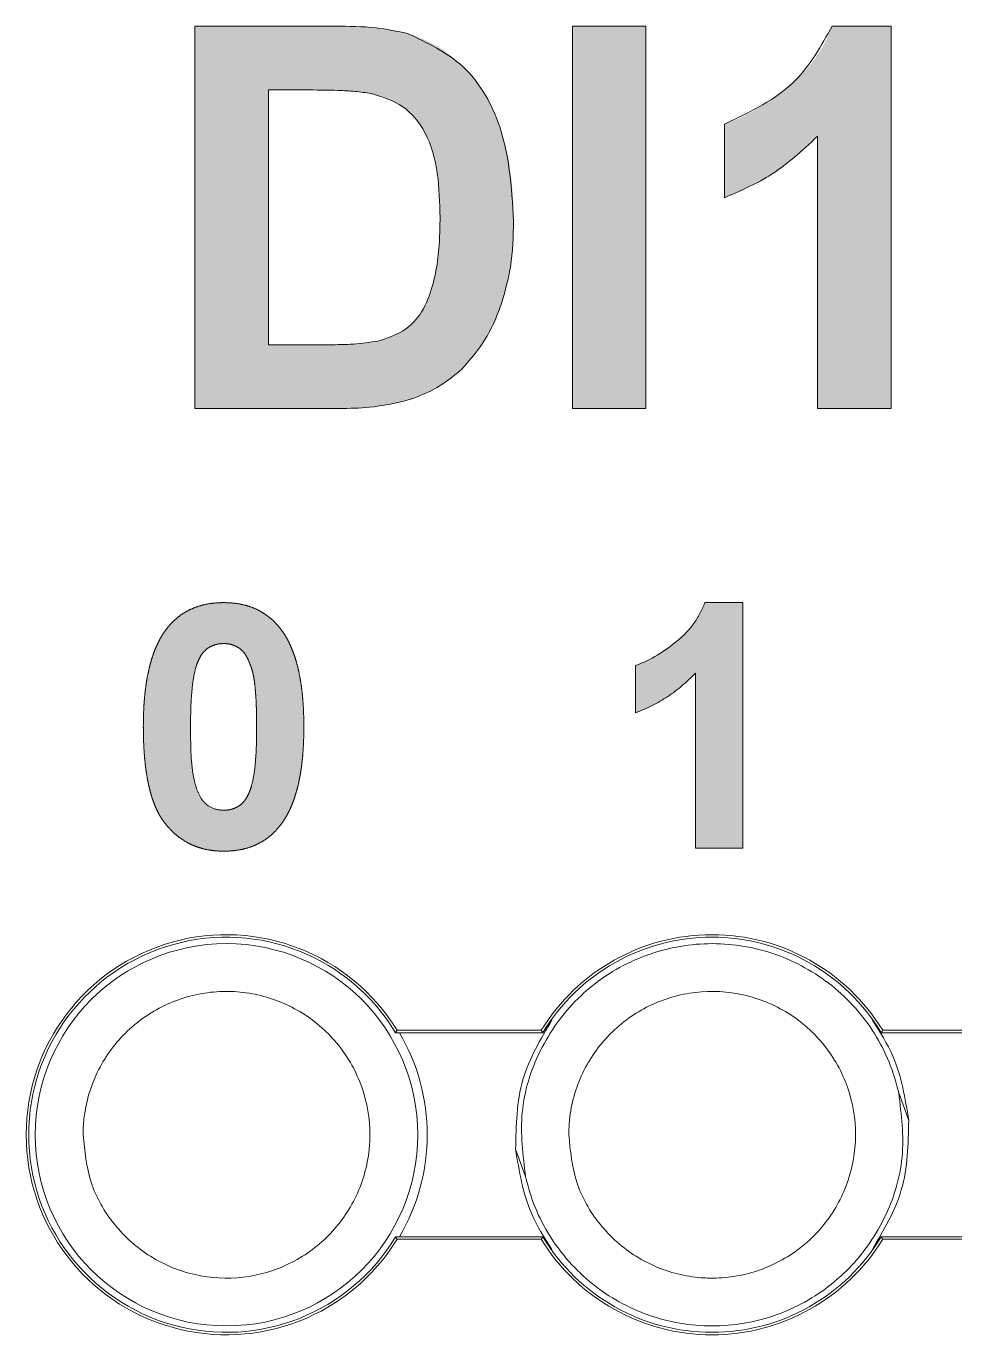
# Model space of a CAD drawing. Extents: x 222 to 1672, y 144 to 807.
# Drawn here: x 455.48 to 460.33, y 469.23 to 476.08 of the extents above; entities that cross this region are included whole.
import ezdxf

# ---------------------------------------------------------------- set-up
doc = ezdxf.new("R2010")
doc.units = 0
doc.header["$LTSCALE"] = 2
doc.header["$MEASUREMENT"] = 0
doc.linetypes.add('PHANTOM', pattern=[12.7, 6.35, -1.27, 1.27, -1.27, 1.27, -1.27])
doc.layers.get('0').update_dxf_attribs({"linetype": 'CONTINUOUS'})
doc.layers.add('DIM', color=7, linetype='CONTINUOUS')

msp = doc.modelspace()

# ---------------------------------------------------------------- hatches: boundary and pattern name
at = {"lineweight": 5}
h = msp.add_hatch(color=256, dxfattribs=at)
edge = h.paths.add_edge_path(flags=0)
edge.add_spline(control_points=[(458.026, 475.05779), (458.0257, 475.08076), (458.02512, 475.12579), (458.02253, 475.19196), (458.01722, 475.25529), (458.0101, 475.31584), (458.00085, 475.37371), (457.98978, 475.42881), (457.97656, 475.4811), (457.95642, 475.54617), (457.92672, 475.62264), (457.88283, 475.70781), (457.83142, 475.7856), (457.78211, 475.84418), (457.73919, 475.88642), (457.70586, 475.91604), (457.67055, 475.9426), (457.63406, 475.96746), (457.5955, 475.98882), (457.5557, 476.00821), (457.51437, 476.02516), (457.48587, 476.03434), (457.47151, 476.03896)], knot_values=[0, 0, 0, 0, 0.0568017, 0.1113325, 0.1636792, 0.2138912, 0.2620416, 0.3085366, 0.3528231, 0.3953308, 0.4768823, 0.5553, 0.6317686, 0.7069808, 0.744105, 0.7806029, 0.8171231, 0.8532969, 0.8896661, 0.9259947, 0.9627233, 1, 1, 1, 1], weights=[1, 1, 1, 1, 1, 1, 1, 1, 1, 1, 1, 1, 1, 1, 1, 1, 1, 1, 1, 1, 1, 1, 1], degree=3, periodic=0)
edge.add_spline(control_points=[(457.47151, 476.03896), (457.46005, 476.04199), (457.43605, 476.04833), (457.398, 476.05638), (457.35611, 476.06265), (457.31064, 476.06761), (457.26152, 476.07234), (457.20857, 476.0747), (457.15196, 476.07705), (457.11294, 476.07703), (457.09291, 476.07702)], knot_values=[0, 0, 0, 0, 0.0931878, 0.1951024, 0.3055634, 0.4260132, 0.5546052, 0.6933701, 0.8425304, 1, 1, 1, 1], weights=[1, 1, 1, 1, 1, 1, 1, 1, 1, 1, 1], degree=3, periodic=0)
edge.add_line((457.09291, 476.07702), (456.35933, 476.07702))
edge.add_line((456.35933, 476.07702), (456.35933, 474.07702))
edge.add_line((456.35933, 474.07702), (457.11454, 474.07702))
edge.add_spline(control_points=[(457.11454, 474.07702), (457.13257, 474.0772), (457.16784, 474.07755), (457.21928, 474.07955), (457.26791, 474.08273), (457.31376, 474.08706), (457.35685, 474.09285), (457.39709, 474.10086), (457.43473, 474.10869), (457.45847, 474.11598), (457.46991, 474.11949)], knot_values=[0, 0, 0, 0, 0.150584, 0.2945675, 0.4298152, 0.5575516, 0.6791617, 0.7926885, 0.9001124, 1, 1, 1, 1], weights=[1, 1, 1, 1, 1, 1, 1, 1, 1, 1, 1], degree=3, periodic=0)
edge.add_spline(control_points=[(457.46991, 474.11949), (457.49837, 474.12924), (457.55325, 474.14804), (457.6284, 474.18617), (457.69583, 474.22775), (457.73359, 474.26219), (457.75196, 474.27895)], knot_values=[0, 0, 0, 0, 0.2757753, 0.5318057, 0.7722247, 1, 1, 1, 1], weights=[1, 1, 1, 1, 1, 1, 1], degree=3, periodic=0)
edge.add_spline(control_points=[(457.75196, 474.27895), (457.80102, 474.3283), (457.84373, 474.3826), (457.91465, 474.50246), (457.94172, 474.56678), (457.9651, 474.63231)], knot_values=[0, 0, 0, 0, 0.5, 0.5, 1, 1, 1, 1], weights=[1, 1, 1, 1, 1, 1], degree=3, periodic=0)
edge.add_spline(control_points=[(457.9651, 474.63231), (457.97471, 474.6634), (457.99451, 474.72747), (458.01226, 474.83036), (458.02437, 474.94118), (458.02545, 475.01809), (458.026, 475.05779)], knot_values=[0, 0, 0, 0, 0.2259243, 0.4656869, 0.7242009, 1, 1, 1, 1], weights=[1, 1, 1, 1, 1, 1, 1], degree=3, periodic=0)
edge = h.paths.add_edge_path(flags=0)
edge.add_spline(control_points=[(457.64139, 475.07622), (457.64019, 474.94412), (457.63452, 474.81145), (457.56988, 474.62308), (457.53992, 474.56126), (457.4432, 474.4726), (457.38036, 474.44664), (457.31647, 474.42959)], knot_values=[0, 0, 0, 0, 0.5, 0.5, 0.75, 0.75, 1, 1, 1, 1], weights=[1, 1, 1, 1, 1, 1, 1, 1], degree=3, periodic=0)
edge.add_spline(control_points=[(457.31647, 474.42959), (457.23248, 474.41153), (457.14625, 474.41104), (457.06046, 474.41036)], knot_values=[0, 0, 0, 0, 1, 1, 1, 1], weights=[1, 1, 1, 1], degree=3, periodic=0)
edge.add_line((457.06046, 474.41036), (456.74395, 474.41036))
edge.add_line((456.74395, 474.41036), (456.74395, 475.74369))
edge.add_line((456.74395, 475.74369), (456.93425, 475.74369))
edge.add_spline(control_points=[(456.93425, 475.74369), (456.99227, 475.74337), (457.0503, 475.74285), (457.10827, 475.74075), (457.13734, 475.7397), (457.16639, 475.73807), (457.19538, 475.73577), (457.22441, 475.73346), (457.25338, 475.72978), (457.28201, 475.72446)], knot_values=[0, 0, 0, 0, 0.0001739, 0.0001739, 0.0001739, 0.000261, 0.000261, 0.000261, 0.0003484, 0.0003484, 0.0003484, 0.0003484], weights=[1, 1, 1, 1, 1, 1, 1, 1, 1, 1], degree=3, periodic=0)
edge.add_spline(control_points=[(457.28201, 475.72446), (457.30112, 475.71987), (457.33831, 475.71093), (457.39043, 475.68978), (457.43741, 475.66325), (457.47947, 475.63078), (457.51625, 475.59149), (457.54912, 475.5459), (457.57625, 475.49279), (457.59606, 475.44421), (457.60914, 475.40101), (457.61793, 475.36465), (457.625, 475.32475), (457.63092, 475.28158), (457.63582, 475.23509), (457.63882, 475.18523), (457.64088, 475.13193), (457.64121, 475.09519), (457.64139, 475.07622)], knot_values=[0, 0, 0, 0, 0.0723151, 0.1407387, 0.2063953, 0.2705548, 0.3356282, 0.4040253, 0.476864, 0.5547881, 0.5969613, 0.6430185, 0.6925201, 0.7461608, 0.8035316, 0.8646604, 0.930136, 1, 1, 1, 1], weights=[1, 1, 1, 1, 1, 1, 1, 1, 1, 1, 1, 1, 1, 1, 1, 1, 1, 1, 1], degree=3, periodic=0)
at = {"layer": 'DIM'}
msp.add_hatch(color=256, dxfattribs=at).paths.add_polyline_path([(458.71831, 476.07702), (458.33369, 476.07702), (458.33369, 474.07702), (458.71831, 474.07702)], flags=0)
h = msp.add_hatch(color=256, dxfattribs=at)
edge = h.paths.add_edge_path(flags=0)
edge.add_line((459.12856, 475.5642), (459.12856, 475.17959))
edge.add_spline(control_points=[(459.12856, 475.17959), (459.15166, 475.18851), (459.19777, 475.20632), (459.26438, 475.23814), (459.32872, 475.27322), (459.39112, 475.31111), (459.45081, 475.35348), (459.5084, 475.39898), (459.56368, 475.44806), (459.59831, 475.48321), (459.61574, 475.5009)], knot_values=[0, 0, 0, 0, 0.1261267, 0.251858, 0.3758066, 0.4995326, 0.6235877, 0.7485837, 0.8734334, 1, 1, 1, 1], weights=[1, 1, 1, 1, 1, 1, 1, 1, 1, 1, 1], degree=3, periodic=0)
edge.add_line((459.61574, 475.5009), (459.61574, 474.07702))
edge.add_line((459.61574, 474.07702), (460.00036, 474.07702))
edge.add_line((460.00036, 474.07702), (460.00036, 476.07702))
edge.add_line((460.00036, 476.07702), (459.69187, 476.07702))
edge.add_spline(control_points=[(459.69187, 476.07702), (459.68612, 476.06169), (459.67462, 476.03102), (459.65266, 475.98698), (459.62771, 475.94432), (459.59956, 475.90289), (459.56806, 475.86278), (459.5324, 475.82478), (459.4939, 475.78768), (459.43883, 475.74152), (459.36947, 475.6896), (459.2869, 475.63666), (459.20779, 475.59391), (459.15418, 475.57381), (459.12856, 475.5642)], knot_values=[0, 0, 0, 0, 0.0625706, 0.1251307, 0.187824, 0.2514029, 0.3164648, 0.3825759, 0.450459, 0.5207305, 0.6571441, 0.7813466, 0.8955272, 1, 1, 1, 1], weights=[1, 1, 1, 1, 1, 1, 1, 1, 1, 1, 1, 1, 1, 1, 1], degree=3, periodic=0)
h = msp.add_hatch(color=256, dxfattribs=at)
edge = h.paths.add_edge_path(flags=0)
edge.add_spline(control_points=[(456.92906, 472.4102), (456.92897, 472.42503), (456.9288, 472.4542), (456.9271, 472.49707), (456.92502, 472.53836), (456.92123, 472.57796), (456.91699, 472.61607), (456.9116, 472.65263), (456.90511, 472.68752), (456.89809, 472.72089), (456.88947, 472.7524), (456.8803, 472.78253), (456.86975, 472.81089), (456.85837, 472.83773), (456.84648, 472.86309), (456.83285, 472.88655), (456.81868, 472.90866), (456.80816, 472.92235), (456.80301, 472.92906)], knot_values=[0, 0, 0, 0, 0.0818954, 0.1609962, 0.2368522, 0.310049, 0.3805658, 0.4485128, 0.5139673, 0.5764516, 0.6367329, 0.6942252, 0.750237, 0.8036902, 0.8551377, 0.9047494, 0.9533274, 1, 1, 1, 1], weights=[1, 1, 1, 1, 1, 1, 1, 1, 1, 1, 1, 1, 1, 1, 1, 1, 1, 1, 1], degree=3, periodic=0)
edge.add_spline(control_points=[(456.80301, 472.92906), (456.79399, 472.93958), (456.7762, 472.96037), (456.74539, 472.98716), (456.71248, 473.01026), (456.67676, 473.02897), (456.63847, 473.04338), (456.59764, 473.05358), (456.55428, 473.05993), (456.52452, 473.06065), (456.50923, 473.06102)], knot_values=[0, 0, 0, 0, 0.1244245, 0.2456476, 0.3658002, 0.4850796, 0.6070354, 0.7326477, 0.8626769, 1, 1, 1, 1], weights=[1, 1, 1, 1, 1, 1, 1, 1, 1, 1, 1], degree=3, periodic=0)
edge.add_spline(control_points=[(456.50923, 473.06102), (456.49403, 473.06065), (456.46427, 473.05993), (456.42103, 473.05354), (456.38019, 473.04375), (456.34218, 473.02904), (456.30642, 473.01091), (456.27353, 472.9882), (456.24305, 472.96165), (456.22542, 472.94104), (456.21649, 472.9306)], knot_values=[0, 0, 0, 0, 0.1372422, 0.2686943, 0.3940006, 0.5158476, 0.6360587, 0.7553001, 0.8760416, 1, 1, 1, 1], weights=[1, 1, 1, 1, 1, 1, 1, 1, 1, 1, 1], degree=3, periodic=0)
edge.add_spline(control_points=[(456.21649, 472.9306), (456.21125, 472.92381), (456.20062, 472.91005), (456.1863, 472.8878), (456.17287, 472.86411), (456.16063, 472.83876), (456.14884, 472.81204), (456.13881, 472.78337), (456.12915, 472.75343), (456.12102, 472.72176), (456.11361, 472.68864), (456.1068, 472.65394), (456.10148, 472.61753), (456.09725, 472.57959), (456.09343, 472.54007), (456.09139, 472.49905), (456.08966, 472.45643), (456.0895, 472.42752), (456.08941, 472.41277)], knot_values=[0, 0, 0, 0, 0.0473976, 0.0960396, 0.1461287, 0.1978507, 0.2515608, 0.3074839, 0.3656459, 0.425427, 0.4880958, 0.5532584, 0.6208262, 0.6914358, 0.764257, 0.840213, 0.9184707, 1, 1, 1, 1], weights=[1, 1, 1, 1, 1, 1, 1, 1, 1, 1, 1, 1, 1, 1, 1, 1, 1, 1, 1], degree=3, periodic=0)
edge.add_spline(control_points=[(456.08941, 472.41277), (456.08953, 472.39776), (456.08977, 472.36834), (456.09098, 472.32511), (456.09338, 472.28369), (456.09634, 472.24396), (456.10052, 472.20606), (456.1053, 472.16983), (456.11133, 472.13537), (456.11781, 472.10253), (456.12564, 472.0716), (456.13408, 472.04238), (456.1435, 472.01486), (456.15418, 471.98922), (456.16512, 471.96499), (456.17743, 471.94277), (456.19067, 471.9223), (456.20897, 471.89744), (456.23417, 471.86991), (456.26641, 471.84038), (456.30126, 471.81564), (456.33846, 471.79532), (456.37793, 471.77958), (456.41975, 471.76858), (456.46373, 471.76171), (456.49386, 471.76084), (456.50923, 471.7604)], knot_values=[0, 0, 0, 0, 0.051182, 0.1003353, 0.1474933, 0.192667, 0.2362018, 0.2775201, 0.3172814, 0.3554794, 0.3916534, 0.4260806, 0.4591908, 0.4907984, 0.5207627, 0.5498213, 0.577321, 0.603876, 0.6550246, 0.7043039, 0.7527491, 0.8003861, 0.848556, 0.8972908, 0.9475854, 1, 1, 1, 1], weights=[1, 1, 1, 1, 1, 1, 1, 1, 1, 1, 1, 1, 1, 1, 1, 1, 1, 1, 1, 1, 1, 1, 1, 1, 1, 1, 1], degree=3, periodic=0)
edge.add_spline(control_points=[(456.50923, 471.7604), (456.52443, 471.76077), (456.55419, 471.7615), (456.59744, 471.76787), (456.63833, 471.77774), (456.67644, 471.79225), (456.71209, 471.81059), (456.74494, 471.83321), (456.77542, 471.85978), (456.79305, 471.88038), (456.80198, 471.89082)], knot_values=[0, 0, 0, 0, 0.1372373, 0.2686846, 0.3939865, 0.5165532, 0.6360718, 0.7553089, 0.876046, 1, 1, 1, 1], weights=[1, 1, 1, 1, 1, 1, 1, 1, 1, 1, 1], degree=3, periodic=0)
edge.add_spline(control_points=[(456.80198, 471.89082), (456.80722, 471.89761), (456.81784, 471.91137), (456.83217, 471.93362), (456.84559, 471.95732), (456.85791, 471.98271), (456.86956, 472.00958), (456.87969, 472.0383), (456.88926, 472.06837), (456.89783, 472.10002), (456.90475, 472.13334), (456.91173, 472.16807), (456.91695, 472.20458), (456.92124, 472.24269), (456.92502, 472.28229), (456.92709, 472.32349), (456.9288, 472.36628), (456.92897, 472.39536), (456.92906, 472.4102)], knot_values=[0, 0, 0, 0, 0.0472652, 0.0957713, 0.1457205, 0.1972981, 0.2512922, 0.3070591, 0.3650586, 0.4252508, 0.4876426, 0.5526232, 0.6204697, 0.6908821, 0.7639706, 0.8397144, 0.9182258, 1, 1, 1, 1], weights=[1, 1, 1, 1, 1, 1, 1, 1, 1, 1, 1, 1, 1, 1, 1, 1, 1, 1, 1], degree=3, periodic=0)
edge = h.paths.add_edge_path(flags=0)
edge.add_spline(control_points=[(456.33637, 472.4102), (456.33668, 472.46218), (456.33731, 472.51421), (456.34085, 472.56607), (456.34263, 472.59212), (456.34503, 472.61815), (456.34843, 472.64403), (456.35185, 472.66996), (456.35706, 472.6957), (456.36389, 472.72095)], knot_values=[0, 0, 0, 0, 0.0001557, 0.0001557, 0.0001557, 0.0002339, 0.0002339, 0.0002339, 0.0003124, 0.0003124, 0.0003124, 0.0003124], weights=[1, 1, 1, 1, 1, 1, 1, 1, 1, 1], degree=3, periodic=0)
edge.add_spline(control_points=[(456.36389, 472.72095), (456.36749, 472.73194), (456.37427, 472.75267), (456.38782, 472.78041), (456.4035, 472.80301), (456.42202, 472.81987), (456.44214, 472.83199), (456.4634, 472.84067), (456.48591, 472.84593), (456.5014, 472.84664), (456.50923, 472.84699)], knot_values=[0, 0, 0, 0, 0.1659673, 0.3130514, 0.441925, 0.5587568, 0.6698776, 0.7776151, 0.887576, 1, 1, 1, 1], weights=[1, 1, 1, 1, 1, 1, 1, 1, 1, 1, 1], degree=3, periodic=0)
edge.add_spline(control_points=[(456.50923, 472.84699), (456.51706, 472.84663), (456.53255, 472.84592), (456.55501, 472.84072), (456.57606, 472.83196), (456.59622, 472.81981), (456.61479, 472.80179), (456.63115, 472.77727), (456.64555, 472.74619), (456.65623, 472.71567), (456.66398, 472.68661), (456.66854, 472.65963), (456.67308, 472.62852), (456.67608, 472.59303), (456.67914, 472.55335), (456.68062, 472.50941), (456.68214, 472.46123), (456.68211, 472.42769), (456.6821, 472.4102)], knot_values=[0, 0, 0, 0, 0.0450496, 0.0891123, 0.1318273, 0.1759341, 0.2237617, 0.2794852, 0.3446132, 0.4204821, 0.4653773, 0.5175606, 0.5778719, 0.6462892, 0.7224961, 0.8069711, 0.8993059, 1, 1, 1, 1], weights=[1, 1, 1, 1, 1, 1, 1, 1, 1, 1, 1, 1, 1, 1, 1, 1, 1, 1, 1], degree=3, periodic=0)
edge.add_spline(control_points=[(456.6821, 472.4102), (456.68178, 472.35838), (456.68115, 472.30651), (456.67763, 472.25481), (456.67587, 472.22885), (456.67347, 472.20291), (456.67006, 472.17711), (456.66664, 472.15128), (456.66138, 472.12563), (456.65458, 472.10047)], knot_values=[0, 0, 0, 0, 0.0001552, 0.0001552, 0.0001552, 0.0002332, 0.0002332, 0.0002332, 0.0003114, 0.0003114, 0.0003114, 0.0003114], weights=[1, 1, 1, 1, 1, 1, 1, 1, 1, 1], degree=3, periodic=0)
edge.add_spline(control_points=[(456.65458, 472.10047), (456.65098, 472.08948), (456.6442, 472.06875), (456.63065, 472.04102), (456.61497, 472.01839), (456.59647, 472.00165), (456.57649, 471.98929), (456.5552, 471.98087), (456.53265, 471.97543), (456.51715, 471.97477), (456.50923, 471.97442)], knot_values=[0, 0, 0, 0, 0.1659473, 0.3130137, 0.4418719, 0.5586896, 0.6687476, 0.7776138, 0.8863615, 1, 1, 1, 1], weights=[1, 1, 1, 1, 1, 1, 1, 1, 1, 1, 1], degree=3, periodic=0)
edge.add_spline(control_points=[(456.50923, 471.97442), (456.48747, 471.9755), (456.46581, 471.97877), (456.42662, 471.99764), (456.40934, 472.01159), (456.3726, 472.06529), (456.35972, 472.10775), (456.33616, 472.23614), (456.33709, 472.32339), (456.33637, 472.4102)], knot_values=[0, 0, 0, 0, 0.125, 0.125, 0.25, 0.25, 0.5, 0.5, 1, 1, 1, 1], weights=[1, 1, 1, 1, 1, 1, 1, 1, 1, 1], degree=3, periodic=0)
h = msp.add_hatch(color=256, dxfattribs=at)
edge = h.paths.add_edge_path(flags=0)
edge.add_line((458.66432, 472.73175), (458.66432, 472.4848))
edge.add_spline(control_points=[(458.66432, 472.4848), (458.72316, 472.50753), (458.77966, 472.53493), (458.88527, 472.60432), (458.93283, 472.64615), (458.97712, 472.69111)], knot_values=[0, 0, 0, 0, 0.5, 0.5, 1, 1, 1, 1], weights=[1, 1, 1, 1, 1, 1], degree=3, periodic=0)
edge.add_line((458.97712, 472.69111), (458.97712, 471.77686))
edge.add_line((458.97712, 471.77686), (459.22408, 471.77686))
edge.add_line((459.22408, 471.77686), (459.22408, 473.06102))
edge.add_line((459.22408, 473.06102), (459.026, 473.06102))
edge.add_spline(control_points=[(459.026, 473.06102), (459.01118, 473.02147), (458.9914, 472.98367), (458.94219, 472.9162), (458.91274, 472.88664), (458.81535, 472.80596), (458.74318, 472.76132), (458.66432, 472.73175)], knot_values=[0, 0, 0, 0, 0.25, 0.25, 0.5, 0.5, 1, 1, 1, 1], weights=[1, 1, 1, 1, 1, 1, 1, 1], degree=3, periodic=0)

# ---------------------------------------------------------------- linework, layer by layer
at = {"lineweight": 5}
for p, q in [((456.35934, 476.07702), (457.09291, 476.07702)), ((456.35934, 474.07702), (456.35934, 476.07702)), ((458.3337, 476.07702), (458.71831, 476.07702)), ((458.3337, 474.07702), (458.3337, 476.07702)), ((458.71831, 476.07702), (458.71831, 474.07702)), ((459.69187, 476.07702), (460.00036, 476.07702)), ((460.00036, 476.07702), (460.00036, 474.07702)), ((456.74395, 475.74369), (456.74395, 474.41035)), ((456.93426, 475.74369), (456.74395, 475.74369)), ((459.12856, 475.17959), (459.12856, 475.5642)), ((459.61575, 474.07702), (459.61575, 475.5009)), ((456.74395, 474.41035), (457.06046, 474.41035)), ((457.11455, 474.07702), (456.35934, 474.07702)), ((458.71831, 474.07702), (458.3337, 474.07702)), ((460.00036, 474.07702), (459.61575, 474.07702))]:
    msp.add_line(p, q, dxfattribs=at)
at = {"linetype": 'PHANTOM', "lineweight": 5}
for p, q in [((459.026, 473.06102), (459.22408, 473.06102)), ((459.22408, 473.06102), (459.22408, 471.77686)), ((458.66432, 472.48479), (458.66432, 472.73175)), ((458.97712, 471.77686), (458.97712, 472.69111)), ((459.22408, 471.77686), (458.97712, 471.77686))]:
    msp.add_line(p, q, dxfattribs=at)
at = {"linetype": 'Continuous', "lineweight": 5}
for p, q in [((457.40884, 470.81059), (458.17827, 470.81059)), ((457.40884, 470.81059), (458.17827, 470.81059)), ((458.17091, 470.82368), (457.4162, 470.82368)), ((458.17091, 470.82368), (457.4162, 470.82368)), ((459.94884, 470.81059), (460.71827, 470.81059)), ((459.94884, 470.81059), (460.71827, 470.81059)), ((460.71091, 470.82368), (459.9562, 470.82368)), ((460.71091, 470.82368), (459.9562, 470.82368)), ((460.04016, 470.49546), (460.09238, 470.35158)), ((458.03637, 470.20189), (458.0886, 470.05795)), ((458.17827, 469.74313), (457.40884, 469.74313)), ((458.17827, 469.74313), (457.40884, 469.74313)), ((457.4162, 469.73004), (458.17091, 469.73004)), ((457.4162, 469.73004), (458.17091, 469.73004)), ((460.71827, 469.74313), (459.94884, 469.74313)), ((460.71827, 469.74313), (459.94884, 469.74313)), ((459.9562, 469.73004), (460.71091, 469.73004)), ((459.9562, 469.73004), (460.71091, 469.73004))]:
    msp.add_line(p, q, dxfattribs=at)
at = {"linetype": 'Continuous', "lineweight": 5, "flags": 128}
for points in [[(457.40884, 470.81059), (457.41391, 470.8196), (457.4162, 470.82368)], [(457.40884, 470.81059), (457.41391, 470.8196), (457.4162, 470.82368)], [(458.17827, 470.81059), (458.1732, 470.8196), (458.17091, 470.82368)], [(459.94884, 470.81059), (459.95391, 470.8196), (459.9562, 470.82368)], [(457.40884, 469.74313), (457.41391, 469.73413), (457.4162, 469.73004)], [(457.40884, 469.74313), (457.41391, 469.73413), (457.4162, 469.73004)], [(458.17827, 469.74313), (458.1732, 469.73413), (458.17091, 469.73004)], [(459.94884, 469.74313), (459.95391, 469.73413), (459.9562, 469.73004)]]:
    msp.add_lwpolyline(points, dxfattribs=at)
at = {"linetype": 'Continuous', "lineweight": 5}
msp.add_circle((456.52438, 470.2767), 1, dxfattribs=at)
for centre, radius, start, end in [((456.52356, 470.27686), 1.04682, 31.490802, 328.509198), ((456.52356, 470.27686), 1.04682, 31.490802, 328.509198), ((456.52356, 470.27686), 1.03373, 31.085274, 328.914726), ((456.52356, 470.27686), 1.03373, 31.085274, 328.914726), ((459.06356, 470.27686), 1.04682, 31.490802, 148.509198), ((459.06356, 470.27686), 1.04682, 31.490802, 148.509198), ((459.06356, 470.27686), 1.03373, 31.085274, 148.914726), ((456.52438, 470.27673), 1.05, 329.456713, 30.559537), ((459.06356, 470.27686), 1.04682, 211.490802, 328.509198), ((459.06356, 470.27686), 1.04682, 211.490802, 328.509198), ((459.06356, 470.27686), 1.03373, 211.085274, 328.914726)]:
    msp.add_arc(centre, radius, start, end, dxfattribs=at)
at = {"lineweight": 5}
for points, knots in [([(457.09291, 476.07702), (457.16434, 476.0766), (457.29183, 476.07584), (457.41663, 476.05023), (457.47152, 476.03896)], [0, 0, 0, 0, 0.56020936, 1, 1, 1, 1]), ([(459.12856, 475.5642), (459.26418, 475.62852), (459.50595, 475.74317), (459.63515, 475.97517), (459.69187, 476.07702)], [0, 0, 0, 0, 0.56099084, 1, 1, 1, 1]), ([(457.47152, 476.03896), (457.57474, 475.99008), (457.78162, 475.8921), (457.99758, 475.52786), (458.01522, 475.23612), (458.02601, 475.05779)], [0, 0, 0, 0, 0.2790875, 0.5593548, 1, 1, 1, 1]), ([(457.28201, 475.72446), (457.25318, 475.72873), (457.19557, 475.73726), (457.07934, 475.74235), (456.99226, 475.74315), (456.93426, 475.74369)], [0, 0, 0, 0, 0.2505536, 0.5008168, 1, 1, 1, 1]), ([(457.64139, 475.07622), (457.63752, 475.23171), (457.63211, 475.44837), (457.45557, 475.6715), (457.3399, 475.70679), (457.28201, 475.72446)], [0, 0, 0, 0, 0.5593916, 0.7794648, 1, 1, 1, 1]), ([(459.61575, 475.5009), (459.53463, 475.42567), (459.3897, 475.29127), (459.20838, 475.21373), (459.12856, 475.17959)], [0, 0, 0, 0, 0.5597285, 1, 1, 1, 1]), ([(457.31647, 474.42958), (457.36094, 474.44365), (457.43946, 474.46849), (457.53921, 474.55789), (457.61228, 474.71964), (457.63874, 474.90097), (457.64075, 475.03361), (457.64139, 475.07622)], [0, 0, 0, 0, 0.17558892, 0.31004225, 0.49515191, 0.83782503, 1, 1, 1, 1]), ([(458.02601, 475.05779), (458.02407, 474.97691), (458.0206, 474.8325), (457.98206, 474.69347), (457.9651, 474.63231)], [0, 0, 0, 0, 0.56007832, 1, 1, 1, 1]), ([(457.9651, 474.63231), (457.95303, 474.59971), (457.92887, 474.53447), (457.866, 474.4101), (457.7975, 474.33132), (457.75196, 474.27895)], [0, 0, 0, 0, 0.2508293, 0.5019067, 1, 1, 1, 1]), ([(457.06046, 474.41035), (457.0819, 474.41052), (457.12479, 474.41085), (457.21052, 474.41341), (457.27411, 474.42312), (457.31647, 474.42958)], [0, 0, 0, 0, 0.250315, 0.5006367, 1, 1, 1, 1]), ([(457.75196, 474.27895), (457.70414, 474.24047), (457.61868, 474.1717), (457.5154, 474.13546), (457.46991, 474.11949)], [0, 0, 0, 0, 0.5594943, 1, 1, 1, 1]), ([(457.46991, 474.11949), (457.40438, 474.10481), (457.28726, 474.07858), (457.16736, 474.0775), (457.11455, 474.07702)], [0, 0, 0, 0, 0.5595576, 1, 1, 1, 1])]:
    msp.add_open_spline(points, degree=3, knots=knots, dxfattribs=at)
at = {"linetype": 'PHANTOM', "lineweight": 5}
for points, knots in [([(456.21649, 472.9306), (456.22542, 472.94104), (456.24305, 472.96165), (456.27353, 472.9882), (456.30642, 473.01091), (456.34218, 473.02904), (456.38019, 473.04375), (456.42103, 473.05354), (456.46427, 473.05993), (456.49403, 473.06065), (456.50923, 473.06102)], [0, 0, 0, 0, 0.1239584, 0.2446999, 0.3639413, 0.4841524, 0.6059994, 0.7313057, 0.8627578, 1, 1, 1, 1]), ([(456.50923, 473.06102), (456.52452, 473.06065), (456.55428, 473.05993), (456.59764, 473.05358), (456.63847, 473.04338), (456.67676, 473.02897), (456.71248, 473.01026), (456.74539, 472.98716), (456.7762, 472.96037), (456.79399, 472.93958), (456.80301, 472.92906)], [0, 0, 0, 0, 0.1373231, 0.26735233, 0.39296462, 0.51492044, 0.63419982, 0.75435243, 0.87557549, 1, 1, 1, 1]), ([(458.66432, 472.73175), (458.74318, 472.76132), (458.81535, 472.80596), (458.91274, 472.88664), (458.94219, 472.9162), (458.9914, 472.98367), (459.01118, 473.02147), (459.026, 473.06102)], [0, 0, 0, 0, 0.5, 0.5, 0.75, 0.75, 1, 1, 1, 1]), ([(456.08941, 472.41277), (456.0895, 472.42752), (456.08966, 472.45643), (456.09139, 472.49905), (456.09343, 472.54007), (456.09725, 472.57959), (456.10148, 472.61753), (456.1068, 472.65394), (456.11361, 472.68864), (456.12102, 472.72176), (456.12915, 472.75343), (456.13881, 472.78337), (456.14884, 472.81204), (456.16063, 472.83876), (456.17287, 472.86411), (456.1863, 472.8878), (456.20062, 472.91005), (456.21125, 472.92381), (456.21649, 472.9306)], [0, 0, 0, 0, 0.0815293, 0.159787, 0.235743, 0.3085642, 0.3791738, 0.4467416, 0.5119042, 0.574573, 0.6343541, 0.6925161, 0.7484392, 0.8021493, 0.8538713, 0.9039604, 0.9526024, 1, 1, 1, 1]), ([(456.80301, 472.92906), (456.80816, 472.92235), (456.81868, 472.90866), (456.83285, 472.88655), (456.84648, 472.86309), (456.85837, 472.83773), (456.86975, 472.81089), (456.8803, 472.78253), (456.88947, 472.7524), (456.89809, 472.72089), (456.90511, 472.68752), (456.9116, 472.65263), (456.91699, 472.61607), (456.92123, 472.57796), (456.92502, 472.53836), (456.9271, 472.49707), (456.9288, 472.4542), (456.92897, 472.42503), (456.92906, 472.4102)], [0, 0, 0, 0, 0.0466726, 0.0952506, 0.1448623, 0.1963098, 0.249763, 0.3057748, 0.3632671, 0.4235484, 0.4860327, 0.5514872, 0.6194342, 0.689951, 0.7631478, 0.8390038, 0.9181046, 1, 1, 1, 1]), ([(456.50923, 472.84699), (456.5014, 472.84664), (456.48591, 472.84593), (456.4634, 472.84067), (456.44214, 472.83199), (456.42202, 472.81987), (456.4035, 472.80301), (456.38782, 472.78041), (456.37427, 472.75267), (456.36749, 472.73194), (456.36389, 472.72095)], [0, 0, 0, 0, 0.112424, 0.2223849, 0.3301224, 0.4412432, 0.558075, 0.6869486, 0.8340327, 1, 1, 1, 1]), ([(456.6821, 472.4102), (456.68211, 472.42769), (456.68214, 472.46123), (456.68062, 472.50941), (456.67914, 472.55335), (456.67608, 472.59303), (456.67308, 472.62852), (456.66854, 472.65963), (456.66398, 472.68661), (456.65623, 472.71567), (456.64555, 472.74619), (456.63115, 472.77727), (456.61479, 472.80179), (456.59622, 472.81981), (456.57606, 472.83196), (456.55501, 472.84072), (456.53255, 472.84592), (456.51706, 472.84663), (456.50923, 472.84699)], [0, 0, 0, 0, 0.1006941, 0.1930289, 0.2775039, 0.3537108, 0.4221281, 0.4824394, 0.5346227, 0.5795179, 0.6553868, 0.7205148, 0.7762383, 0.8240659, 0.8681727, 0.9108877, 0.9549504, 1, 1, 1, 1]), ([(456.36389, 472.72095), (456.35706, 472.6957), (456.35185, 472.66996), (456.34843, 472.64403), (456.34503, 472.61815), (456.34263, 472.59212), (456.34085, 472.56607), (456.33731, 472.51421), (456.33668, 472.46218), (456.33637, 472.4102)], [0, 0, 0, 0, 0.00007845126, 0.00007845126, 0.00007845126, 0.00015664372, 0.00015664372, 0.00015664372, 0.00031237956, 0.00031237956, 0.00031237956, 0.00031237956]), ([(458.97712, 472.69111), (458.93283, 472.64615), (458.88527, 472.60432), (458.77966, 472.53493), (458.72316, 472.50753), (458.66432, 472.4848)], [0, 0, 0, 0, 0.5, 0.5, 1, 1, 1, 1]), ([(456.50923, 471.7604), (456.49386, 471.76084), (456.46373, 471.76171), (456.41975, 471.76858), (456.37793, 471.77958), (456.33846, 471.79532), (456.30126, 471.81564), (456.26641, 471.84038), (456.23417, 471.86991), (456.20897, 471.89744), (456.19067, 471.9223), (456.17743, 471.94277), (456.16512, 471.96499), (456.15418, 471.98922), (456.1435, 472.01486), (456.13408, 472.04238), (456.12564, 472.0716), (456.11781, 472.10253), (456.11133, 472.13537), (456.1053, 472.16983), (456.10052, 472.20606), (456.09634, 472.24396), (456.09338, 472.28369), (456.09098, 472.32511), (456.08977, 472.36834), (456.08953, 472.39776), (456.08941, 472.41277)], [0, 0, 0, 0, 0.0524146, 0.1027092, 0.151444, 0.1996139, 0.2472509, 0.2956961, 0.3449754, 0.396124, 0.422679, 0.4501787, 0.4792373, 0.5092016, 0.5408092, 0.5739194, 0.6083466, 0.6445206, 0.6827186, 0.7224799, 0.7637982, 0.807333, 0.8525067, 0.8996647, 0.948818, 1, 1, 1, 1]), ([(456.33637, 472.4102), (456.33709, 472.32339), (456.33616, 472.23614), (456.35972, 472.10775), (456.3726, 472.06529), (456.40934, 472.01159), (456.42662, 471.99764), (456.46581, 471.97877), (456.48747, 471.9755), (456.50923, 471.97442)], [0, 0, 0, 0, 0.5, 0.5, 0.75, 0.75, 0.875, 0.875, 1, 1, 1, 1]), ([(456.65458, 472.10047), (456.66138, 472.12563), (456.66664, 472.15128), (456.67006, 472.17711), (456.67347, 472.20291), (456.67587, 472.22885), (456.67763, 472.25481), (456.68115, 472.30651), (456.68178, 472.35838), (456.6821, 472.4102)], [0, 0, 0, 0, 0.00007818557, 0.00007818557, 0.00007818557, 0.00015612091, 0.00015612091, 0.00015612091, 0.0003113561, 0.0003113561, 0.0003113561, 0.0003113561]), ([(456.92906, 472.4102), (456.92897, 472.39536), (456.9288, 472.36628), (456.92709, 472.32349), (456.92502, 472.28229), (456.92124, 472.24269), (456.91695, 472.20458), (456.91173, 472.16807), (456.90475, 472.13334), (456.89783, 472.10002), (456.88926, 472.06837), (456.87969, 472.0383), (456.86956, 472.00958), (456.85791, 471.98271), (456.84559, 471.95732), (456.83217, 471.93362), (456.81784, 471.91137), (456.80722, 471.89761), (456.80198, 471.89082)], [0, 0, 0, 0, 0.0817742, 0.1602856, 0.2360294, 0.3091179, 0.3795303, 0.4473768, 0.5123574, 0.5747492, 0.6349414, 0.6929409, 0.7487078, 0.8027019, 0.8542795, 0.9042287, 0.9527348, 1, 1, 1, 1]), ([(456.50923, 471.97442), (456.51715, 471.97477), (456.53265, 471.97543), (456.5552, 471.98087), (456.57649, 471.98929), (456.59647, 472.00165), (456.61497, 472.01839), (456.63065, 472.04102), (456.6442, 472.06875), (456.65098, 472.08948), (456.65458, 472.10047)], [0, 0, 0, 0, 0.1136385, 0.2223862, 0.3312524, 0.4413104, 0.5581281, 0.6869863, 0.8340527, 1, 1, 1, 1]), ([(456.80198, 471.89082), (456.79305, 471.88038), (456.77542, 471.85978), (456.74494, 471.83321), (456.71209, 471.81059), (456.67644, 471.79225), (456.63833, 471.77774), (456.59744, 471.76787), (456.55419, 471.7615), (456.52443, 471.76077), (456.50923, 471.7604)], [0, 0, 0, 0, 0.12395396, 0.2446911, 0.36392821, 0.48344676, 0.60601354, 0.73131539, 0.86276274, 1, 1, 1, 1])]:
    msp.add_open_spline(points, degree=3, knots=knots, dxfattribs=at)
at = {"linetype": 'Continuous', "lineweight": 5}
for points, knots in [([(458.0886, 470.05795), (458.07479, 470.17009), (458.04717, 470.39438), (458.1499, 470.72415), (458.34783, 471.0017), (458.62866, 471.198), (458.95807, 471.29029), (459.29953, 471.26835), (459.61474, 471.13459), (459.86682, 470.90413), (459.99455, 470.67181), (460.03137, 470.52943), (460.04016, 470.49546)], [0, 0, 0, 0, 0.1073726, 0.2147448, 0.3221172, 0.4294899, 0.5368622, 0.6442346, 0.7516068, 0.8589796, 0.9663522, 1, 1, 1, 1]), ([(455.77438, 470.2767), (455.78267, 470.19237), (455.79926, 470.0237), (455.92854, 469.79921), (456.11893, 469.62856), (456.35666, 469.53098), (456.61286, 469.51749), (456.85921, 469.58957), (457.06777, 469.73918), (457.21508, 469.94917), (457.26859, 470.14021), (457.27881, 470.33424), (457.24568, 470.52985), (457.12122, 470.75416), (456.92963, 470.92485), (456.73191, 471.00599), (456.59682, 471.02471), (456.50347, 471.02792), (456.36741, 471.01852), (456.16461, 470.95115), (455.96163, 470.79401), (455.82253, 470.57878), (455.77694, 470.39497), (455.77475, 470.29388), (455.77438, 470.2767)], [0, 0, 0, 0, 0.05367534, 0.10735081, 0.16102652, 0.21470201, 0.26837755, 0.32205312, 0.37572847, 0.42940422, 0.48307914, 0.49989994, 0.55357607, 0.60725157, 0.66092667, 0.71460225, 0.74115078, 0.74776638, 0.77431497, 0.82799046, 0.88166611, 0.93534122, 0.98901699, 1, 1, 1, 1]), ([(458.31438, 470.2767), (458.32267, 470.19237), (458.33925, 470.0237), (458.46857, 469.79921), (458.65884, 469.62857), (458.85688, 469.54741), (458.99194, 469.5287), (459.08529, 469.52548), (459.22135, 469.53489), (459.42417, 469.60226), (459.62703, 469.7594), (459.76659, 469.97461), (459.81091, 470.15847), (459.81727, 470.3434), (459.78567, 470.52987), (459.66124, 470.75416), (459.46955, 470.92486), (459.23217, 471.02242), (458.97586, 471.03593), (458.72959, 470.96384), (458.52086, 470.81424), (458.37418, 470.60422), (458.31882, 470.41325), (458.31523, 470.30301), (458.31438, 470.2767)], [0, 0, 0, 0, 0.0536753, 0.1073508, 0.1610265, 0.214702, 0.2412505, 0.2478661, 0.2744146, 0.3280903, 0.3817655, 0.4354413, 0.4891171, 0.5000993, 0.5537754, 0.6074509, 0.661126, 0.7148015, 0.7684771, 0.8221526, 0.8758284, 0.9295035, 0.9831792, 1, 1, 1, 1]), ([(458.22629, 470.87673), (458.16653, 470.77566), (458.04362, 470.56779), (458.03883, 470.32607), (458.03637, 470.20189)], [0, 0, 0, 0, 0.4862569, 1, 1, 1, 1]), ([(460.09238, 470.35158), (460.07381, 470.46718), (460.04358, 470.65538), (459.94175, 470.81511), (459.90247, 470.87673)], [0, 0, 0, 0, 0.6142239, 1, 1, 1, 1]), ([(460.04016, 470.49546), (460.05397, 470.38332), (460.08159, 470.15903), (459.97886, 469.82926), (459.78093, 469.5517), (459.5001, 469.35541), (459.17069, 469.26312), (458.82922, 469.28506), (458.51402, 469.41882), (458.26193, 469.64927), (458.1342, 469.88159), (458.09738, 470.02397), (458.0886, 470.05795)], [0, 0, 0, 0, 0.1073728, 0.2147451, 0.3221177, 0.4294898, 0.5368623, 0.6442348, 0.7516073, 0.8589794, 0.9663522, 1, 1, 1, 1]), ([(459.90247, 469.67673), (459.96223, 469.77781), (460.08513, 469.98568), (460.08992, 470.2274), (460.09238, 470.35158)], [0, 0, 0, 0, 0.4862569, 1, 1, 1, 1]), ([(458.03637, 470.20189), (458.05494, 470.08629), (458.08518, 469.89809), (458.18701, 469.73836), (458.22629, 469.67673)], [0, 0, 0, 0, 0.61422394, 1, 1, 1, 1])]:
    msp.add_open_spline(points, degree=3, knots=knots, dxfattribs=at)

doc.saveas('drawing.dxf')
